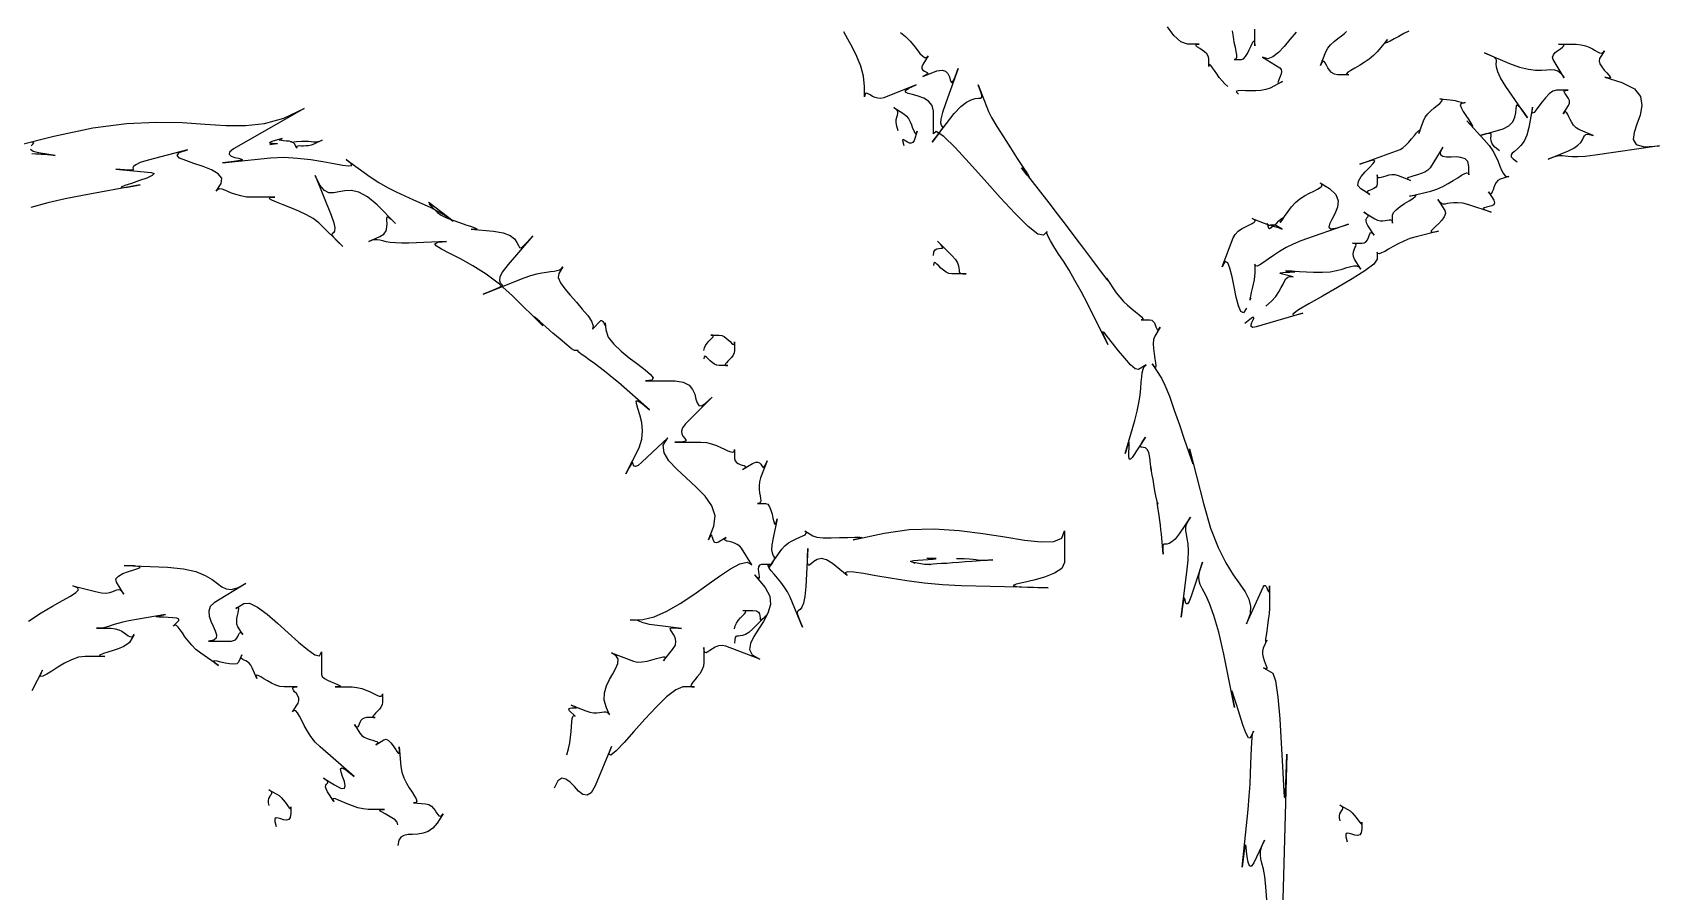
# Model space of a CAD drawing. Extents: x 1 to 224, y 2 to 223.
# Drawn here: x 104.1 to 210.4, y 113.6 to 169.8 of the extents above; entities that cross this region are included whole.
import ezdxf

# ---------------------------------------------------------------- set-up
doc = ezdxf.new("R2010")
doc.units = 0

msp = doc.modelspace()

# ---------------------------------------------------------------- linework, layer by layer
for points in [[(182.25, 166.25), (182.05, 166.42), (181.86, 166.62), (181.68, 166.84), (181.51, 167.07), (181.37, 167.28), (181.24, 167.46), (181.14, 167.6), (181.06, 167.67), (181.02, 167.66), (181, 167.56), (181, 168.07), (180.96, 168.22), (180.86, 168.37), (180.72, 168.5), (180.56, 168.62), (180.4, 168.73), (180.26, 168.82), (180.17, 168.9), (180.14, 168.95), (180.2, 168.99), (180.37, 169), (179.61, 169), (179.16, 169.16), (178.72, 169.57), (178.3, 170.14)], [(184.78, 113.1), (184.73, 113.95), (184.65, 114.61), (184.56, 115.1), (184.47, 115.48), (184.4, 115.77), (184.37, 116.03), (184.38, 116.3), (184.46, 116.6), (184.63, 116.99), (183.93, 115.5), (183.77, 115.26), (183.65, 115.31), (183.56, 115.55), (183.5, 115.9), (183.46, 116.26), (183.43, 116.56), (183.39, 116.69), (183.35, 116.57), (183.28, 116.12), (183.18, 115.23), (183.56, 119), (183.64, 119.87), (183.69, 120.65), (183.73, 121.35), (183.75, 121.97), (183.77, 122.52), (183.78, 122.98), (183.8, 123.38), (183.82, 123.69), (183.86, 123.94), (183.92, 124.12), (183.69, 123.65), (183.58, 123.68), (183.42, 124.01), (183.23, 124.53), (183.03, 125.16), (182.83, 125.78), (182.66, 126.32), (182.54, 126.67), (182.49, 126.74), (182.53, 126.43), (182.68, 125.65), (181.97, 129.15), (181.65, 130.59), (181.33, 131.67), (181.05, 132.45), (180.8, 133.01), (180.59, 133.4), (180.44, 133.69), (180.36, 133.94), (180.34, 134.23), (180.41, 134.61), (180.58, 135.16), (179.87, 133), (179.71, 132.59), (179.6, 132.43), (179.52, 132.44), (179.47, 132.55), (179.44, 132.7), (179.41, 132.81), (179.38, 132.82), (179.34, 132.67), (179.28, 132.27), (179.18, 131.57), (179.56, 134.5), (179.64, 135.28), (179.66, 135.89), (179.64, 136.35), (179.59, 136.71), (179.54, 136.98), (179.5, 137.2), (179.49, 137.39), (179.52, 137.58), (179.62, 137.81), (179.8, 138.09), (179.05, 137), (178.8, 136.67), (178.58, 136.48), (178.41, 136.38), (178.26, 136.34), (178.15, 136.33), (178.07, 136.33), (178.02, 136.29), (177.99, 136.19), (177.99, 135.99), (178.02, 135.67), (177.9, 137), (177.87, 137.27), (177.84, 137.57), (177.79, 137.89), (177.75, 138.2), (177.71, 138.49), (177.67, 138.74), (177.65, 138.93), (177.63, 139.04), (177.64, 139.05), (177.66, 138.95), (177.54, 139.5), (177.49, 139.7), (177.45, 139.96), (177.4, 140.26), (177.35, 140.56), (177.3, 140.85), (177.26, 141.1), (177.23, 141.28), (177.21, 141.37), (177.21, 141.34), (177.23, 141.18), (177.14, 142), (177.07, 142.33), (176.97, 142.52), (176.85, 142.62), (176.72, 142.66), (176.61, 142.67), (176.54, 142.67), (176.51, 142.71), (176.54, 142.81), (176.65, 143.01), (176.86, 143.33), (175.99, 142), (175.86, 141.86), (175.79, 141.92), (175.77, 142.1), (175.77, 142.35), (175.79, 142.62), (175.8, 142.86), (175.8, 142.99), (175.76, 142.98), (175.68, 142.75), (175.52, 142.26), (176.16, 144.41), (176.32, 145.02), (176.43, 145.58), (176.5, 146.08), (176.55, 146.53), (176.58, 146.92), (176.61, 147.26), (176.64, 147.54), (176.7, 147.77), (176.78, 147.94), (176.9, 148.06), (176.41, 147.75), (176.19, 147.79), (175.88, 148.06), (175.5, 148.48), (175.1, 148.97), (174.71, 149.46), (174.38, 149.88), (174.15, 150.16), (174.05, 150.22), (174.12, 149.99), (174.4, 149.39), (173.06, 152.07), (172.66, 152.85), (172.25, 153.57), (171.86, 154.23), (171.49, 154.82), (171.16, 155.34), (170.87, 155.79), (170.64, 156.16), (170.49, 156.45), (170.41, 156.65), (170.43, 156.77), (170.2, 156.53), (169.83, 156.59), (169.18, 157.09), (168.34, 157.94), (167.36, 158.99), (166.34, 160.14), (165.33, 161.26), (164.42, 162.25), (163.68, 162.97), (163.18, 163.31), (163, 163.16), (163, 164.64), (162.91, 165.01), (162.68, 165.28), (162.36, 165.47), (161.99, 165.61), (161.64, 165.71), (161.35, 165.79), (161.18, 165.87), (161.18, 165.98), (161.39, 166.14), (161.88, 166.35), (159.75, 165.5), (159.55, 165.45), (159.36, 165.47), (159.18, 165.52), (159.01, 165.6), (158.87, 165.69), (158.74, 165.76), (158.64, 165.8), (158.56, 165.79), (158.52, 165.72), (158.5, 165.56), (158.5, 166.25), (158.43, 166.92), (158.26, 167.58), (158, 168.2), (157.71, 168.79), (157.41, 169.33), (157.14, 169.82)], [(160.85, 169.78), (161.18, 169.5), (161.47, 169.21), (161.72, 168.92), (161.94, 168.65), (162.12, 168.41), (162.28, 168.24), (162.42, 168.14), (162.54, 168.13), (162.65, 168.24), (162.3, 167.68), (162.24, 167.52), (162.25, 167.4), (162.31, 167.31), (162.41, 167.25), (162.51, 167.2), (162.59, 167.16), (162.64, 167.11), (162.62, 167.06), (162.52, 167), (162.31, 166.9), (163.22, 167.26), (163.56, 167.32), (163.79, 167.25), (163.94, 167.09), (164.04, 166.88), (164.1, 166.68), (164.15, 166.53), (164.2, 166.49), (164.28, 166.59), (164.41, 166.88), (164.61, 167.41), (163.8, 165.18), (163.59, 164.54), (163.49, 164.11), (163.47, 163.86), (163.51, 163.71), (163.55, 163.64), (163.58, 163.59), (163.57, 163.5), (163.47, 163.35), (163.26, 163.06), (162.91, 162.6), (164.36, 164.47), (164.78, 164.93), (165.15, 165.22), (165.47, 165.38), (165.73, 165.45), (165.94, 165.47), (166.08, 165.48), (166.16, 165.54), (166.16, 165.68), (166.08, 165.93), (165.92, 166.36), (166.59, 164.62), (166.8, 164.21), (167.14, 163.63), (167.57, 162.95), (168.03, 162.23), (168.48, 161.54), (168.87, 160.95), (169.14, 160.53), (169.25, 160.34), (169.13, 160.45), (168.75, 160.93), (170.53, 158.65), (171.09, 157.93), (171.67, 157.16), (172.25, 156.39), (172.81, 155.65), (173.33, 154.96), (173.77, 154.38), (174.11, 153.92), (174.33, 153.64), (174.4, 153.56), (174.3, 153.71), (174.95, 152.75), (175.17, 152.47), (175.42, 152.2), (175.69, 151.95), (175.96, 151.72), (176.21, 151.51), (176.43, 151.34), (176.59, 151.2), (176.68, 151.09), (176.69, 151.02), (176.58, 151), (177.13, 151), (177.27, 150.97), (177.37, 150.89), (177.45, 150.79), (177.5, 150.66), (177.54, 150.54), (177.58, 150.44), (177.61, 150.37), (177.66, 150.34), (177.73, 150.39), (177.82, 150.52), (177.46, 149.93), (177.38, 149.71), (177.36, 149.43), (177.38, 149.11), (177.42, 148.77), (177.47, 148.45), (177.51, 148.18), (177.53, 147.98), (177.51, 147.89), (177.44, 147.92), (177.3, 148.11), (177.91, 147.18), (178.13, 146.73), (178.42, 146.01), (178.74, 145.1), (179.07, 144.13), (179.39, 143.19), (179.66, 142.39), (179.86, 141.82), (179.95, 141.59), (179.93, 141.81), (179.74, 142.57), (180.64, 139), (181.11, 137.39), (181.61, 136.11), (182.11, 135.11), (182.59, 134.33), (183.02, 133.71), (183.37, 133.21), (183.61, 132.75), (183.73, 132.29), (183.69, 131.77), (183.47, 131.12), (184.54, 133.53), (184.61, 133.63), (184.67, 133.64), (184.74, 133.57), (184.79, 133.47), (184.84, 133.35), (184.89, 133.25), (184.92, 133.2), (184.95, 133.22), (184.96, 133.35), (184.97, 133.6), (184.97, 132.5), (184.96, 132.15), (184.93, 131.77), (184.88, 131.39), (184.83, 131.01), (184.78, 130.67), (184.74, 130.37), (184.71, 130.14), (184.7, 130), (184.72, 129.97), (184.78, 130.06), (184.54, 129.53), (184.5, 129.35), (184.51, 129.15), (184.55, 128.95), (184.62, 128.74), (184.69, 128.56), (184.75, 128.39), (184.79, 128.27), (184.78, 128.2), (184.72, 128.19), (184.58, 128.26), (185.17, 127.9), (185.36, 127.41), (185.51, 126.34), (185.63, 124.91), (185.73, 123.33), (185.81, 121.81), (185.87, 120.57), (185.93, 119.82), (185.98, 119.76), (186.04, 120.62), (186.1, 122.61), (185.86, 113.87), (185.65, 107.88)], [(182.53, 169.88), (182.58, 169.49), (182.64, 169.13), (182.71, 168.81), (182.77, 168.53), (182.8, 168.31), (182.8, 168.14), (182.76, 168.04), (182.65, 168), (183.13, 168), (183.27, 168.05), (183.4, 168.2), (183.53, 168.4), (183.64, 168.63), (183.74, 168.86), (183.83, 169.06), (183.9, 169.19), (183.96, 169.23), (183.99, 169.14), (184, 168.9), (184, 170)], [(186.7, 169.8), (186.3, 169.32), (185.92, 168.86), (185.55, 168.47), (185.19, 168.18), (184.85, 168.06), (184.51, 168.15), (185.63, 167.47), (185.73, 167.36), (185.75, 167.22), (185.73, 167.07), (185.67, 166.9), (185.6, 166.75), (185.54, 166.62), (185.51, 166.52), (185.53, 166.48), (185.63, 166.49), (185.82, 166.58), (185, 166.14), (184.72, 166.04), (184.4, 165.98), (184.06, 165.96), (183.72, 165.96), (183.4, 165.97), (183.13, 165.98), (182.92, 165.97), (182.81, 165.94), (182.81, 165.87), (182.94, 165.75)], [(194.06, 169.85), (193.74, 169.7), (193.42, 169.52), (193.11, 169.35), (192.85, 169.21), (192.66, 169.11), (192.55, 169.08), (192.55, 169.14), (192.68, 169.32), (192, 168.5), (191.76, 168.26), (191.47, 168.03), (191.16, 167.81), (190.84, 167.62), (190.54, 167.44), (190.28, 167.29), (190.09, 167.17), (189.99, 167.08), (190, 167.02), (190.15, 167), (189.41, 167), (189.2, 167.04), (189.02, 167.15), (188.89, 167.3), (188.78, 167.47), (188.69, 167.64), (188.61, 167.78), (188.54, 167.88), (188.47, 167.9), (188.39, 167.82), (188.3, 167.62), (188.64, 168.5), (188.77, 168.74), (188.96, 168.97), (189.19, 169.19), (189.43, 169.38), (189.66, 169.56), (189.86, 169.71), (190, 169.83)], [(200, 162.04), (199.69, 162.28), (199.51, 162.5), (199.44, 162.69), (199.42, 162.87), (199.44, 163.01), (199.45, 163.11), (199.42, 163.17), (199.31, 163.18), (199.1, 163.14), (198.73, 163.04), (200.23, 163.48), (200.61, 163.67), (200.86, 163.94), (201, 164.23), (201.06, 164.53), (201.08, 164.79), (201.1, 164.97), (201.15, 165.04), (201.26, 164.96), (201.47, 164.69), (201.82, 164.2), (200.41, 166.25), (200.07, 166.8), (199.88, 167.21), (199.79, 167.51), (199.77, 167.72), (199.79, 167.87), (199.8, 167.97), (199.76, 168.06), (199.64, 168.15), (199.4, 168.27), (199.01, 168.44), (200.64, 167.75), (201.31, 167.5), (201.88, 167.37), (202.35, 167.31), (202.75, 167.31), (203.08, 167.34), (203.35, 167.36), (203.59, 167.34), (203.81, 167.27), (204.02, 167.1), (204.23, 166.81), (203.5, 168), (203.46, 168.16), (203.52, 168.32), (203.64, 168.46), (203.81, 168.59), (203.98, 168.71), (204.12, 168.81), (204.21, 168.89), (204.21, 168.95), (204.1, 168.99), (203.84, 169), (205, 169), (205.33, 168.97), (205.61, 168.91), (205.86, 168.81), (206.07, 168.71), (206.25, 168.6), (206.4, 168.51), (206.54, 168.45), (206.66, 168.43), (206.76, 168.47), (206.86, 168.58), (206.54, 168.07), (206.51, 167.9), (206.56, 167.72), (206.69, 167.52), (206.84, 167.32), (207.01, 167.14), (207.15, 166.99), (207.23, 166.87), (207.24, 166.8), (207.13, 166.79), (206.88, 166.86), (207.99, 166.5), (208.81, 166.1), (209.21, 165.58), (209.29, 165), (209.18, 164.38), (208.98, 163.78), (208.79, 163.23), (208.74, 162.78), (208.92, 162.46), (209.46, 162.31), (210.45, 162.37), (206.25, 161.75), (205.6, 161.67), (205.11, 161.64), (204.75, 161.64), (204.48, 161.66), (204.28, 161.69), (204.12, 161.71), (203.96, 161.72), (203.77, 161.69), (203.52, 161.62), (203.18, 161.49), (204.5, 162.03), (204.86, 162.21), (205.12, 162.4), (205.3, 162.58), (205.41, 162.75), (205.49, 162.9), (205.56, 163.02), (205.63, 163.1), (205.73, 163.13), (205.88, 163.11), (206.12, 163.03), (205.19, 163.43), (205, 163.55), (204.84, 163.71), (204.72, 163.89), (204.61, 164.08), (204.53, 164.26), (204.46, 164.42), (204.4, 164.53), (204.33, 164.59), (204.25, 164.56), (204.16, 164.45), (204.5, 165), (204.56, 165.16), (204.56, 165.32), (204.5, 165.46), (204.42, 165.59), (204.34, 165.71), (204.26, 165.81), (204.22, 165.89), (204.23, 165.95), (204.32, 165.99), (204.49, 166), (203.73, 166), (203.49, 165.93), (203.25, 165.76), (203.01, 165.51), (202.78, 165.23), (202.57, 164.95), (202.39, 164.71), (202.25, 164.54), (202.15, 164.5), (202.12, 164.6), (202.15, 164.9), (201.92, 163.56), (201.79, 163.06), (201.61, 162.67), (201.39, 162.38), (201.18, 162.16), (200.98, 162), (200.83, 161.88), (200.75, 161.77), (200.76, 161.65), (200.89, 161.51), (201.15, 161.33)], [(103.17, 162.41), (105.5, 163), (108.06, 163.55), (110.27, 163.83), (112.2, 163.92), (113.89, 163.88), (115.39, 163.79), (116.75, 163.7), (118.03, 163.69), (119.28, 163.83), (120.55, 164.18), (121.88, 164.81), (117.26, 162.16), (117, 161.96), (116.97, 161.81), (117.11, 161.69), (117.34, 161.61), (117.58, 161.55), (117.77, 161.5), (117.83, 161.45), (117.69, 161.4), (117.28, 161.34), (116.53, 161.26), (119.68, 161.58), (120.56, 161.62), (121.44, 161.57), (122.3, 161.47), (123.1, 161.34), (123.81, 161.21), (124.38, 161.1), (124.78, 161.05), (124.98, 161.08), (124.93, 161.21), (124.61, 161.47), (126.18, 160.34), (126.75, 159.97), (127.32, 159.64), (127.89, 159.35), (128.46, 159.09), (129.02, 158.84), (129.57, 158.6), (130.11, 158.35), (130.63, 158.08), (131.13, 157.79), (131.61, 157.45), (130.05, 158.65), (130, 158.68), (130.01, 158.66), (130.04, 158.61), (130.1, 158.54), (130.16, 158.47), (130.21, 158.41), (130.24, 158.37), (130.23, 158.37), (130.17, 158.43), (130.05, 158.55), (130.59, 158.01), (130.83, 157.84), (131.17, 157.67), (131.58, 157.51), (132.02, 157.35), (132.44, 157.21), (132.8, 157.09), (133.06, 156.99), (133.17, 156.93), (133.09, 156.9), (132.78, 156.91), (134.24, 156.79), (134.88, 156.68), (135.33, 156.5), (135.61, 156.28), (135.78, 156.05), (135.87, 155.86), (135.94, 155.73), (136.03, 155.69), (136.17, 155.78), (136.42, 156.04), (136.82, 156.49), (135.2, 154.61), (134.82, 154.12), (134.65, 153.78), (134.63, 153.56), (134.68, 153.41), (134.77, 153.33), (134.83, 153.27), (134.8, 153.2), (134.62, 153.11), (134.23, 152.94), (133.58, 152.68), (136.25, 153.73), (136.68, 153.89), (137.07, 153.99), (137.41, 154.07), (137.72, 154.12), (137.98, 154.15), (138.21, 154.18), (138.4, 154.22), (138.56, 154.27), (138.69, 154.35), (138.78, 154.46), (138.51, 154.02), (138.48, 153.76), (138.63, 153.42), (138.9, 153.03), (139.26, 152.6), (139.66, 152.15), (140.05, 151.7), (140.4, 151.28), (140.66, 150.91), (140.77, 150.6), (140.71, 150.38), (141.27, 150.94), (141.31, 150.95), (141.35, 150.93), (141.4, 150.88), (141.43, 150.81), (141.47, 150.74), (141.5, 150.68), (141.53, 150.65), (141.54, 150.64), (141.55, 150.69), (141.54, 150.79), (141.59, 150.33), (141.75, 149.87), (142.1, 149.4), (142.58, 148.94), (143.12, 148.5), (143.67, 148.09), (144.15, 147.73), (144.5, 147.43), (144.67, 147.2), (144.59, 147.05), (144.19, 147), (146.11, 147), (146.65, 146.92), (147.03, 146.72), (147.26, 146.44), (147.4, 146.13), (147.48, 145.82), (147.56, 145.56), (147.66, 145.4), (147.83, 145.38), (148.11, 145.55), (148.54, 145.94), (146.8, 144.2), (146.6, 143.94), (146.53, 143.72), (146.56, 143.53), (146.64, 143.37), (146.74, 143.25), (146.81, 143.15), (146.82, 143.08), (146.73, 143.04), (146.5, 143.01), (146.09, 143), (147.8, 143), (148.16, 142.97), (148.49, 142.89), (148.81, 142.79), (149.1, 142.66), (149.35, 142.54), (149.57, 142.44), (149.75, 142.37), (149.89, 142.35), (149.97, 142.4), (150, 142.52), (150, 141.94), (150.03, 141.79), (150.12, 141.68), (150.24, 141.6), (150.37, 141.55), (150.5, 141.5), (150.62, 141.47), (150.7, 141.43), (150.72, 141.38), (150.67, 141.31), (150.53, 141.21), (151.17, 141.61), (151.38, 141.7), (151.53, 141.7), (151.64, 141.65), (151.72, 141.56), (151.78, 141.46), (151.83, 141.38), (151.88, 141.34), (151.94, 141.38), (152.02, 141.52), (152.13, 141.78), (151.7, 140.66), (151.62, 140.4), (151.6, 140.14), (151.6, 139.9), (151.63, 139.68), (151.67, 139.49), (151.7, 139.32), (151.71, 139.19), (151.69, 139.09), (151.62, 139.02), (151.5, 139), (152.03, 139), (152.17, 138.94), (152.29, 138.78), (152.38, 138.55), (152.45, 138.29), (152.51, 138.03), (152.56, 137.81), (152.6, 137.66), (152.65, 137.62), (152.71, 137.72), (152.78, 137.99), (152.52, 136.75), (152.44, 136.29), (152.42, 135.97), (152.45, 135.76), (152.5, 135.63), (152.55, 135.55), (152.59, 135.49), (152.6, 135.41), (152.56, 135.29), (152.45, 135.1), (152.24, 134.8), (153.09, 136), (153.29, 136.23), (153.52, 136.41), (153.77, 136.56), (154.02, 136.68), (154.26, 136.79), (154.46, 136.87), (154.61, 136.95), (154.69, 137.03), (154.69, 137.12), (154.59, 137.21), (155.12, 136.87), (155.38, 136.79), (155.79, 136.75), (156.31, 136.74), (156.86, 136.76), (157.4, 136.78), (157.86, 136.79), (158.18, 136.8), (158.31, 136.78), (158.19, 136.71), (157.75, 136.61), (159.78, 137.06), (161.41, 137.3), (163.05, 137.34), (164.68, 137.23), (166.23, 137.03), (167.67, 136.81), (168.96, 136.6), (170.03, 136.49), (170.86, 136.51), (171.39, 136.73), (171.57, 137.2), (171.57, 135.13), (171.39, 134.75), (170.91, 134.44), (170.26, 134.18), (169.55, 133.99), (168.9, 133.83), (168.41, 133.72), (168.21, 133.63), (168.42, 133.57), (169.14, 133.53), (170.49, 133.49), (164.8, 133.61), (163.59, 133.67), (162.4, 133.78), (161.25, 133.94), (160.18, 134.11), (159.23, 134.27), (158.42, 134.41), (157.79, 134.5), (157.39, 134.53), (157.23, 134.46), (157.36, 134.29), (156.41, 135.07), (156.02, 135.32), (155.69, 135.39), (155.41, 135.33), (155.19, 135.21), (155.02, 135.07), (154.9, 134.97), (154.81, 134.97), (154.77, 135.11), (154.76, 135.46), (154.79, 136.06), (154.65, 133.57), (154.59, 132.91), (154.5, 132.48), (154.39, 132.21), (154.28, 132.07), (154.19, 131.99), (154.12, 131.94), (154.1, 131.85), (154.13, 131.68), (154.24, 131.38), (154.43, 130.9), (153.63, 132.87), (153.46, 133.21), (153.25, 133.54), (153.03, 133.84), (152.8, 134.12), (152.58, 134.37), (152.39, 134.59), (152.26, 134.76), (152.19, 134.89), (152.2, 134.97), (152.31, 135), (151.76, 135), (151.63, 134.96), (151.56, 134.85), (151.54, 134.7), (151.56, 134.53), (151.58, 134.35), (151.6, 134.21), (151.6, 134.11), (151.57, 134.08), (151.47, 134.15), (151.31, 134.34), (152, 133.5), (152.31, 132.94), (152.34, 132.38), (152.18, 131.83), (151.9, 131.29), (151.57, 130.78), (151.26, 130.3), (151.04, 129.85), (150.98, 129.45), (151.16, 129.1), (151.65, 128.81), (149.43, 129.67), (149.18, 129.72), (148.94, 129.69), (148.73, 129.61), (148.55, 129.5), (148.39, 129.38), (148.25, 129.29), (148.14, 129.24), (148.06, 129.25), (148.02, 129.36), (148, 129.59), (148, 128.61), (147.96, 128.35), (147.86, 128.1), (147.72, 127.87), (147.56, 127.66), (147.4, 127.47), (147.27, 127.31), (147.18, 127.18), (147.15, 127.08), (147.21, 127.02), (147.38, 127), (146.62, 127), (146.16, 126.82), (145.56, 126.35), (144.87, 125.68), (144.14, 124.89), (143.42, 124.09), (142.78, 123.37), (142.26, 122.82), (141.91, 122.54), (141.79, 122.6), (141.95, 123.12), (140.89, 120.55), (140.63, 120.08), (140.36, 119.92), (140.08, 119.98), (139.8, 120.2), (139.53, 120.49), (139.25, 120.77), (138.98, 120.98), (138.71, 121.04), (138.45, 120.87), (138.2, 120.39)], [(160.69, 163.35), (160.6, 163.65), (160.57, 163.89), (160.57, 164.09), (160.6, 164.24), (160.64, 164.37), (160.67, 164.47), (160.68, 164.57), (160.65, 164.66), (160.57, 164.75), (160.41, 164.86), (161.06, 164.46), (161.22, 164.33), (161.36, 164.15), (161.47, 163.94), (161.56, 163.73), (161.64, 163.53), (161.71, 163.36), (161.77, 163.23), (161.83, 163.17), (161.88, 163.19), (161.94, 163.32), (161.74, 162.71), (161.66, 162.58), (161.55, 162.53), (161.43, 162.55), (161.31, 162.61), (161.19, 162.68), (161.08, 162.74), (161.01, 162.77), (160.97, 162.73), (160.99, 162.62), (161.06, 162.39)], [(184.73, 151.88), (185.1, 152.21), (185.37, 152.53), (185.58, 152.83), (185.73, 153.1), (185.85, 153.33), (185.94, 153.53), (186.04, 153.68), (186.15, 153.79), (186.3, 153.83), (186.5, 153.81), (185.73, 153.99), (185.63, 154.03), (185.68, 154.06), (185.84, 154.09), (186.06, 154.1), (186.3, 154.12), (186.5, 154.13), (186.62, 154.14), (186.61, 154.16), (186.42, 154.17), (186, 154.2), (187.83, 154.1), (188.42, 154.1), (188.92, 154.14), (189.35, 154.22), (189.71, 154.31), (190.01, 154.41), (190.27, 154.48), (190.48, 154.53), (190.65, 154.53), (190.8, 154.46), (190.93, 154.31), (190.52, 154.96), (190.45, 155.13), (190.43, 155.29), (190.45, 155.44), (190.5, 155.57), (190.55, 155.69), (190.6, 155.8), (190.62, 155.88), (190.6, 155.95), (190.53, 155.99), (190.39, 156), (191, 156), (191.16, 156.03), (191.28, 156.11), (191.37, 156.23), (191.43, 156.37), (191.48, 156.5), (191.52, 156.61), (191.57, 156.69), (191.62, 156.71), (191.7, 156.66), (191.8, 156.52), (191.4, 157.15), (191.31, 157.34), (191.27, 157.48), (191.29, 157.58), (191.32, 157.65), (191.37, 157.7), (191.41, 157.74), (191.42, 157.79), (191.39, 157.84), (191.3, 157.92), (191.13, 158.04), (191.85, 157.6), (192.03, 157.51), (192.21, 157.47), (192.37, 157.46), (192.53, 157.48), (192.66, 157.5), (192.78, 157.52), (192.87, 157.53), (192.94, 157.5), (192.98, 157.43), (193, 157.31), (193, 157.83), (193.07, 158), (193.25, 158.19), (193.5, 158.39), (193.79, 158.59), (194.08, 158.77), (194.32, 158.93), (194.49, 159.05), (194.54, 159.12), (194.43, 159.13), (194.12, 159.07), (195.5, 159.41), (195.9, 159.54), (196.29, 159.71), (196.65, 159.9), (196.97, 160.09), (197.27, 160.28), (197.52, 160.44), (197.72, 160.55), (197.87, 160.61), (197.97, 160.59), (198, 160.48), (198, 161.02), (197.93, 161.34), (197.74, 161.52), (197.47, 161.61), (197.16, 161.64), (196.83, 161.63), (196.53, 161.63), (196.29, 161.66), (196.15, 161.75), (196.13, 161.95), (196.29, 162.27), (195.46, 160.93), (195.31, 160.77), (195.11, 160.65), (194.87, 160.55), (194.63, 160.47), (194.39, 160.41), (194.19, 160.35), (194.04, 160.3), (193.97, 160.25), (194.01, 160.18), (194.17, 160.11), (193.4, 160.4), (193.17, 160.46), (192.96, 160.47), (192.76, 160.44), (192.57, 160.39), (192.41, 160.34), (192.27, 160.29), (192.16, 160.27), (192.07, 160.28), (192.02, 160.34), (192, 160.47), (192, 159.91), (191.97, 159.76), (191.89, 159.65), (191.78, 159.57), (191.66, 159.51), (191.54, 159.47), (191.43, 159.43), (191.36, 159.39), (191.34, 159.34), (191.39, 159.27), (191.52, 159.18), (190.93, 159.55), (190.74, 159.77), (190.78, 160.05), (190.95, 160.36), (191.22, 160.67), (191.5, 160.96), (191.73, 161.2), (191.84, 161.36), (191.78, 161.43), (191.48, 161.37), (190.86, 161.16), (193.5, 162.13), (193.68, 162.23), (193.87, 162.4), (194.06, 162.6), (194.25, 162.82), (194.43, 163.04), (194.58, 163.22), (194.7, 163.35), (194.77, 163.4), (194.78, 163.35), (194.73, 163.18), (195.02, 164), (195.14, 164.24), (195.31, 164.46), (195.5, 164.66), (195.72, 164.84), (195.92, 165.01), (196.09, 165.14), (196.21, 165.26), (196.27, 165.35), (196.23, 165.41), (196.09, 165.44), (196.77, 165.38), (196.95, 165.35), (197.1, 165.32), (197.23, 165.29), (197.32, 165.26), (197.41, 165.23), (197.48, 165.21), (197.54, 165.19), (197.61, 165.18), (197.68, 165.18), (197.76, 165.19), (197.46, 165.12), (197.43, 165.04), (197.5, 164.86), (197.63, 164.62), (197.8, 164.34), (197.98, 164.07), (198.13, 163.84), (198.22, 163.68), (198.23, 163.63), (198.12, 163.73), (197.86, 163.99), (199, 162.76), (199.31, 162.39), (199.56, 162.03), (199.75, 161.67), (199.9, 161.34), (200.02, 161.03), (200.13, 160.78), (200.23, 160.57), (200.34, 160.43), (200.46, 160.36), (200.61, 160.37), (200.04, 160.18), (199.89, 160.09), (199.77, 159.97), (199.68, 159.81), (199.62, 159.65), (199.57, 159.49), (199.52, 159.36), (199.48, 159.26), (199.43, 159.22), (199.36, 159.25), (199.27, 159.37), (199.62, 158.81), (199.67, 158.64), (199.62, 158.52), (199.49, 158.44), (199.32, 158.39), (199.14, 158.35), (199, 158.32), (198.92, 158.29), (198.94, 158.24), (199.1, 158.16), (199.44, 158.04), (198, 158.5), (197.59, 158.61), (197.25, 158.65), (196.98, 158.65), (196.77, 158.62), (196.59, 158.59), (196.44, 158.56), (196.32, 158.55), (196.21, 158.59), (196.1, 158.68), (195.97, 158.86), (196.42, 158.14), (196.46, 157.94), (196.38, 157.72), (196.22, 157.5), (196.02, 157.29), (195.81, 157.09), (195.63, 156.93), (195.52, 156.8), (195.52, 156.73), (195.67, 156.72), (196.01, 156.79), (194.54, 156.42), (194.13, 156.3), (193.74, 156.14), (193.38, 155.96), (193.04, 155.79), (192.75, 155.62), (192.49, 155.47), (192.28, 155.37), (192.13, 155.31), (192.03, 155.32), (192, 155.41), (192, 154.96), (191.78, 154.64), (191.2, 154.2), (190.37, 153.67), (189.41, 153.11), (188.43, 152.55), (187.54, 152.05), (186.85, 151.64), (186.48, 151.37), (186.54, 151.28), (187.14, 151.42), (184.1, 150.53), (183.87, 150.5), (183.77, 150.55), (183.76, 150.66), (183.81, 150.81), (183.87, 150.96), (183.93, 151.08), (183.94, 151.15), (183.86, 151.14), (183.68, 151.02), (183.35, 150.76)], [(121, 162.61), (121.38, 162.65), (121.69, 162.67), (121.95, 162.67), (122.16, 162.66), (122.33, 162.64), (122.49, 162.63), (122.62, 162.63), (122.76, 162.64), (122.9, 162.67), (123.05, 162.73), (122.5, 162.47), (122.33, 162.41), (122.16, 162.37), (121.99, 162.36), (121.83, 162.35), (121.69, 162.35), (121.56, 162.36), (121.46, 162.35), (121.4, 162.33), (121.37, 162.29), (121.39, 162.22), (121.25, 162.5), (121.18, 162.57), (121.05, 162.62), (120.88, 162.66), (120.71, 162.68), (120.53, 162.7), (120.39, 162.71), (120.28, 162.73), (120.24, 162.75), (120.29, 162.79), (120.44, 162.84), (119.75, 162.64), (119.62, 162.59), (119.61, 162.56), (119.68, 162.54), (119.81, 162.53), (119.95, 162.52), (120.06, 162.52), (120.13, 162.51), (120.1, 162.5), (119.94, 162.47), (119.62, 162.42)], [(104.07, 161.87), (104.34, 161.85), (104.53, 161.84), (104.68, 161.83), (104.81, 161.83), (104.94, 161.82), (105.1, 161.8), (105.32, 161.77), (105.6, 161.73), (104.5, 161.91), (104.15, 162), (103.99, 162.12)], [(139.03, 122.57), (139.15, 122.95), (139.23, 123.34), (139.28, 123.72), (139.32, 124.09), (139.34, 124.42), (139.36, 124.71), (139.39, 124.94), (139.43, 125.08), (139.49, 125.14), (139.58, 125.09), (139.22, 125.45), (139.16, 125.54), (139.18, 125.59), (139.26, 125.62), (139.37, 125.63), (139.5, 125.63), (139.6, 125.63), (139.66, 125.64), (139.65, 125.67), (139.55, 125.72), (139.33, 125.81), (140.28, 125.45), (140.55, 125.36), (140.78, 125.32), (140.99, 125.32), (141.17, 125.33), (141.33, 125.35), (141.47, 125.37), (141.58, 125.37), (141.68, 125.35), (141.76, 125.28), (141.83, 125.17), (141.62, 125.64), (141.48, 126.14), (141.5, 126.62), (141.63, 127.07), (141.82, 127.49), (142.04, 127.87), (142.24, 128.22), (142.37, 128.54), (142.4, 128.81), (142.27, 129.04), (141.95, 129.23), (143.39, 128.68), (143.65, 128.63), (143.96, 128.64), (144.28, 128.69), (144.6, 128.77), (144.9, 128.86), (145.15, 128.93), (145.34, 128.97), (145.45, 128.96), (145.46, 128.88), (145.35, 128.71), (145.95, 129.44), (146.13, 129.74), (146.17, 130), (146.12, 130.24), (146.02, 130.44), (145.9, 130.6), (145.82, 130.73), (145.8, 130.82), (145.88, 130.87), (146.12, 130.87), (146.54, 130.83), (144.78, 131.05), (144.45, 131.09), (144.21, 131.14), (144.03, 131.19), (143.91, 131.24), (143.82, 131.28), (143.73, 131.32), (143.65, 131.35), (143.54, 131.37), (143.39, 131.37), (143.18, 131.37), (144, 131.42), (144.75, 131.58), (145.58, 131.95), (146.45, 132.46), (147.33, 133.05), (148.19, 133.66), (149.01, 134.24), (149.74, 134.72), (150.35, 135.05), (150.82, 135.16), (151.12, 134.99), (150.46, 136.07), (150.34, 136.21), (150.18, 136.31), (150, 136.4), (149.82, 136.46), (149.64, 136.5), (149.49, 136.54), (149.38, 136.59), (149.33, 136.63), (149.34, 136.7), (149.45, 136.78), (148.94, 136.46), (148.81, 136.42), (148.71, 136.45), (148.64, 136.53), (148.6, 136.64), (148.56, 136.76), (148.53, 136.86), (148.49, 136.92), (148.45, 136.91), (148.39, 136.82), (148.3, 136.62), (148.64, 137.5), (148.73, 138.19), (148.51, 138.84), (148.07, 139.48), (147.48, 140.08), (146.84, 140.67), (146.22, 141.23), (145.71, 141.77), (145.39, 142.3), (145.34, 142.8), (145.65, 143.29), (143.95, 141.69), (143.69, 141.48), (143.53, 141.41), (143.44, 141.43), (143.39, 141.5), (143.37, 141.59), (143.35, 141.66), (143.31, 141.66), (143.24, 141.57), (143.11, 141.34), (142.9, 140.92), (143.77, 142.64), (143.95, 143.19), (143.99, 143.75), (143.93, 144.29), (143.81, 144.79), (143.68, 145.21), (143.59, 145.52), (143.58, 145.7), (143.68, 145.71), (143.96, 145.53), (144.45, 145.12), (142.42, 146.89), (142.01, 147.23), (141.6, 147.55), (141.21, 147.85), (140.84, 148.13), (140.5, 148.38), (140.21, 148.59), (139.98, 148.76), (139.83, 148.89), (139.75, 148.97), (139.78, 149), (139.53, 149), (139.35, 149.1), (139.03, 149.36), (138.6, 149.72), (138.12, 150.13), (137.66, 150.54), (137.27, 150.89), (136.99, 151.13), (136.9, 151.19), (137.03, 151.04), (137.46, 150.61), (135.49, 152.57), (134.64, 153.33), (133.76, 153.98), (132.89, 154.52), (132.08, 154.97), (131.39, 155.33), (130.84, 155.61), (130.5, 155.82), (130.41, 155.96), (130.62, 156.06), (131.17, 156.11), (128.71, 156), (128.23, 156), (127.83, 156.02), (127.5, 156.05), (127.24, 156.1), (127.01, 156.15), (126.82, 156.19), (126.65, 156.22), (126.48, 156.22), (126.3, 156.19), (126.09, 156.12), (126.82, 156.43), (127.08, 156.6), (127.22, 156.81), (127.28, 157.05), (127.3, 157.28), (127.28, 157.49), (127.27, 157.64), (127.3, 157.73), (127.38, 157.71), (127.56, 157.57), (127.85, 157.29), (126.64, 158.5), (126, 159.04), (125.44, 159.34), (124.95, 159.44), (124.52, 159.43), (124.14, 159.35), (123.8, 159.29), (123.49, 159.3), (123.19, 159.45), (122.89, 159.8), (122.59, 160.42), (123.63, 157.84), (123.8, 157.33), (123.87, 157), (123.85, 156.79), (123.79, 156.69), (123.72, 156.63), (123.68, 156.59), (123.69, 156.53), (123.78, 156.4), (124.01, 156.16), (124.39, 155.78), (122.82, 157.34), (122.47, 157.61), (122.02, 157.86), (121.52, 158.1), (120.99, 158.32), (120.49, 158.51), (120.07, 158.68), (119.76, 158.81), (119.61, 158.91), (119.65, 158.98), (119.95, 159), (118.51, 159), (118.1, 159.02), (117.73, 159.09), (117.41, 159.18), (117.13, 159.28), (116.89, 159.39), (116.68, 159.47), (116.51, 159.53), (116.36, 159.55), (116.23, 159.51), (116.13, 159.4), (116.44, 159.9), (116.49, 160.25), (116.26, 160.54), (115.82, 160.8), (115.26, 161.02), (114.67, 161.22), (114.13, 161.4), (113.73, 161.57), (113.56, 161.74), (113.71, 161.92), (114.25, 162.11), (111.67, 161.43), (111.16, 161.27), (110.86, 161.13), (110.72, 161.02), (110.68, 160.92), (110.69, 160.85), (110.69, 160.8), (110.64, 160.77), (110.47, 160.77), (110.13, 160.8), (109.56, 160.85), (111.87, 160.62), (112.06, 160.55), (111.93, 160.42), (111.58, 160.26), (111.1, 160.09), (110.59, 159.91), (110.16, 159.77), (109.9, 159.66), (109.91, 159.63), (110.3, 159.67), (111.16, 159.82), (107.39, 159.13), (106.25, 158.9), (105.11, 158.63), (104, 158.34)], [(104.03, 162.37), (104.13, 162.48), (104.2, 162.56), (104.19, 162.61), (104.05, 162.61)], [(183.47, 151.75), (183.26, 151.45), (183.08, 151.53), (182.93, 151.91), (182.79, 152.48), (182.65, 153.15), (182.52, 153.81), (182.38, 154.37), (182.23, 154.73), (182.06, 154.8), (181.86, 154.46), (182.58, 156.35), (182.72, 156.58), (182.91, 156.78), (183.14, 156.94), (183.39, 157.07), (183.62, 157.19), (183.82, 157.28), (183.97, 157.37), (184.03, 157.45), (183.99, 157.53), (183.82, 157.62), (184.62, 157.31), (184.84, 157.23), (185.02, 157.17), (185.16, 157.13), (185.27, 157.1), (185.37, 157.08), (185.45, 157.06), (185.53, 157.04), (185.6, 157.01), (185.69, 156.97), (185.79, 156.92), (185.42, 157.13), (185.32, 157.17), (185.23, 157.19), (185.15, 157.2), (185.08, 157.19), (185.01, 157.17), (184.96, 157.16), (184.92, 157.16), (184.88, 157.17), (184.85, 157.21), (184.82, 157.28), (184.9, 157), (184.96, 156.97), (185.08, 157.03), (185.23, 157.15), (185.41, 157.3), (185.58, 157.46), (185.73, 157.59), (185.83, 157.67), (185.87, 157.68), (185.81, 157.58), (185.65, 157.35), (186.4, 158.38), (186.66, 158.66), (186.95, 158.9), (187.26, 159.1), (187.57, 159.27), (187.85, 159.41), (188.1, 159.53), (188.28, 159.64), (188.39, 159.74), (188.39, 159.84), (188.28, 159.95), (188.89, 159.57), (189.3, 159.19), (189.44, 158.77), (189.4, 158.35), (189.24, 157.93), (189.04, 157.56), (188.88, 157.25), (188.84, 157.04), (188.98, 156.95), (189.39, 157.01), (190.13, 157.24), (187, 156.15), (186.52, 155.95), (186.05, 155.72), (185.62, 155.46), (185.23, 155.2), (184.88, 154.96), (184.58, 154.75), (184.34, 154.59), (184.15, 154.51), (184.04, 154.52), (184, 154.63), (184, 154.05), (183.99, 153.85), (183.95, 153.6), (183.89, 153.32), (183.83, 153.04), (183.77, 152.77), (183.72, 152.54), (183.68, 152.37), (183.67, 152.29), (183.7, 152.3), (183.76, 152.44)], [(163, 155.2), (163.03, 155.43), (163.12, 155.57), (163.23, 155.64), (163.36, 155.66), (163.48, 155.67), (163.58, 155.67), (163.62, 155.7), (163.6, 155.77), (163.49, 155.91), (163.27, 156.13), (164.2, 155.2), (164.43, 154.94), (164.57, 154.72), (164.64, 154.53), (164.66, 154.37), (164.67, 154.25), (164.67, 154.15), (164.7, 154.08), (164.77, 154.04), (164.91, 154.01), (165.13, 154), (164.2, 154), (164.01, 154.03), (163.82, 154.12), (163.65, 154.24), (163.49, 154.38), (163.35, 154.52), (163.23, 154.64), (163.13, 154.71), (163.06, 154.74), (163.02, 154.69), (163, 154.54)], [(148, 149), (148.03, 149.16), (148.1, 149.32), (148.2, 149.46), (148.32, 149.59), (148.43, 149.71), (148.53, 149.81), (148.6, 149.89), (148.61, 149.95), (148.57, 149.99), (148.45, 150), (149, 150), (149.16, 149.97), (149.32, 149.9), (149.46, 149.8), (149.59, 149.68), (149.71, 149.57), (149.81, 149.47), (149.89, 149.4), (149.95, 149.39), (149.99, 149.43), (150, 149.55), (150, 149), (149.97, 148.84), (149.9, 148.68), (149.8, 148.54), (149.68, 148.41), (149.57, 148.29), (149.47, 148.19), (149.4, 148.11), (149.39, 148.05), (149.43, 148.01), (149.55, 148), (149, 148), (148.84, 148.03), (148.68, 148.1), (148.54, 148.2), (148.41, 148.32), (148.29, 148.43), (148.19, 148.53), (148.11, 148.6), (148.05, 148.61), (148.01, 148.57), (148, 148.45)], [(164.5, 135.4), (165, 135.39), (165.35, 135.38), (165.6, 135.36), (165.77, 135.34), (165.89, 135.31), (166, 135.29), (166.12, 135.28), (166.28, 135.28), (166.53, 135.29), (166.88, 135.31), (165.5, 135.2), (165.08, 135.17), (164.66, 135.14), (164.25, 135.11), (163.87, 135.08), (163.52, 135.06), (163.22, 135.04), (162.98, 135.02), (162.82, 135.01), (162.75, 135), (162.78, 135), (162.5, 135), (162.41, 135.01), (162.29, 135.02), (162.17, 135.04), (162.05, 135.06), (161.93, 135.09), (161.83, 135.11), (161.76, 135.12), (161.72, 135.12), (161.72, 135.11), (161.78, 135.09), (161.5, 135.2), (161.52, 135.23), (161.69, 135.26), (161.97, 135.29), (162.31, 135.32), (162.66, 135.34), (162.95, 135.36), (163.14, 135.38), (163.18, 135.39), (163.01, 135.4), (162.57, 135.4)], [(103.86, 131.31), (104.68, 131.85), (105.43, 132.29), (106.08, 132.65), (106.6, 132.94), (106.95, 133.17), (107.12, 133.35), (107.06, 133.49), (106.75, 133.62), (108.24, 133.23), (108.62, 133.15), (108.92, 133.14), (109.17, 133.18), (109.36, 133.23), (109.51, 133.3), (109.63, 133.35), (109.74, 133.37), (109.84, 133.34), (109.95, 133.24), (110.08, 133.06), (109.6, 133.84), (109.57, 134.06), (109.73, 134.25), (110.03, 134.41), (110.38, 134.54), (110.73, 134.65), (111.01, 134.74), (111.15, 134.81), (111.1, 134.86), (110.77, 134.91), (110.11, 134.94), (112.94, 134.83), (113.99, 134.73), (114.79, 134.54), (115.39, 134.29), (115.85, 134.02), (116.2, 133.76), (116.5, 133.55), (116.78, 133.41), (117.11, 133.38), (117.52, 133.49), (118.06, 133.77), (115.98, 132.49), (115.73, 132.25), (115.64, 131.95), (115.67, 131.63), (115.78, 131.3), (115.93, 130.97), (116.06, 130.67), (116.14, 130.4), (116.12, 130.19), (115.97, 130.05), (115.62, 130), (117.12, 130), (117.26, 130.03), (117.38, 130.09), (117.46, 130.19), (117.53, 130.29), (117.58, 130.4), (117.62, 130.49), (117.66, 130.55), (117.71, 130.57), (117.78, 130.53), (117.86, 130.42), (117.54, 130.93), (117.48, 131.1), (117.46, 131.28), (117.47, 131.48), (117.51, 131.67), (117.55, 131.84), (117.59, 131.99), (117.6, 132.11), (117.58, 132.18), (117.52, 132.19), (117.4, 132.13), (117.92, 132.45), (118.3, 132.47), (118.82, 132.21), (119.45, 131.76), (120.13, 131.17), (120.83, 130.54), (121.49, 129.94), (122.09, 129.44), (122.57, 129.11), (122.88, 129.04), (123, 129.3), (123, 127.81), (123.05, 127.68), (123.2, 127.56), (123.4, 127.44), (123.63, 127.33), (123.86, 127.24), (124.06, 127.16), (124.19, 127.09), (124.23, 127.04), (124.14, 127.01), (123.9, 127), (125, 127), (125.32, 126.97), (125.63, 126.9), (125.92, 126.8), (126.18, 126.68), (126.41, 126.57), (126.61, 126.47), (126.78, 126.4), (126.9, 126.39), (126.97, 126.43), (127, 126.55), (127, 126), (126.97, 125.84), (126.89, 125.68), (126.79, 125.54), (126.66, 125.41), (126.54, 125.29), (126.44, 125.19), (126.37, 125.11), (126.35, 125.05), (126.4, 125.01), (126.52, 125), (125.94, 125), (125.79, 124.97), (125.67, 124.9), (125.58, 124.8), (125.52, 124.68), (125.46, 124.56), (125.42, 124.46), (125.37, 124.39), (125.32, 124.38), (125.25, 124.42), (125.16, 124.54), (125.51, 123.98), (125.64, 123.84), (125.8, 123.72), (125.99, 123.63), (126.18, 123.57), (126.36, 123.52), (126.51, 123.47), (126.63, 123.43), (126.68, 123.38), (126.67, 123.31), (126.56, 123.23), (127.08, 123.55), (127.23, 123.58), (127.39, 123.5), (127.54, 123.35), (127.68, 123.16), (127.81, 122.96), (127.92, 122.79), (128.01, 122.68), (128.07, 122.68), (128.1, 122.8), (128.09, 123.09), (128.18, 121.81), (128.25, 121.44), (128.38, 121.07), (128.55, 120.72), (128.74, 120.41), (128.93, 120.12), (129.09, 119.87), (129.2, 119.68), (129.24, 119.53), (129.18, 119.45), (129.01, 119.44), (129.81, 119.36), (130.02, 119.31), (130.19, 119.21), (130.33, 119.07), (130.44, 118.93), (130.53, 118.78), (130.61, 118.66), (130.68, 118.58), (130.76, 118.55), (130.84, 118.59), (130.95, 118.72), (130.57, 118.11), (130.29, 117.77), (129.97, 117.56), (129.64, 117.44), (129.3, 117.39), (128.96, 117.37), (128.66, 117.35), (128.39, 117.3), (128.19, 117.19), (128.05, 116.98), (128, 116.65)], [(150, 130.8), (150.03, 130.99), (150.12, 131.18), (150.24, 131.35), (150.38, 131.51), (150.52, 131.65), (150.64, 131.77), (150.71, 131.87), (150.74, 131.94), (150.69, 131.98), (150.54, 132), (151.2, 132), (151.43, 131.97), (151.57, 131.88), (151.64, 131.77), (151.66, 131.64), (151.67, 131.52), (151.67, 131.42), (151.7, 131.38), (151.77, 131.4), (151.91, 131.51), (152.13, 131.73), (151.2, 130.8), (150.94, 130.57), (150.72, 130.43), (150.53, 130.36), (150.37, 130.34), (150.25, 130.33), (150.15, 130.33), (150.08, 130.3), (150.04, 130.23), (150.01, 130.09), (150, 129.87)], [(128, 118), (127.95, 118.16), (127.81, 118.32), (127.61, 118.46), (127.39, 118.59), (127.16, 118.71), (126.97, 118.81), (126.84, 118.89), (126.81, 118.95), (126.89, 118.99), (127.13, 119), (126.06, 119), (125.73, 119.03), (125.38, 119.11), (125.03, 119.23), (124.69, 119.37), (124.38, 119.5), (124.12, 119.61), (123.91, 119.69), (123.78, 119.71), (123.74, 119.66), (123.8, 119.52), (123.4, 120.15), (123.31, 120.34), (123.27, 120.48), (123.29, 120.58), (123.32, 120.65), (123.37, 120.7), (123.41, 120.74), (123.42, 120.79), (123.39, 120.84), (123.3, 120.92), (123.13, 121.04), (123.85, 120.6), (124.29, 120.37), (124.51, 120.38), (124.56, 120.55), (124.5, 120.83), (124.38, 121.15), (124.28, 121.44), (124.24, 121.66), (124.33, 121.72), (124.6, 121.58), (125.13, 121.16), (122.91, 123.08), (122.59, 123.4), (122.31, 123.76), (122.08, 124.12), (121.88, 124.48), (121.71, 124.82), (121.57, 125.1), (121.44, 125.32), (121.32, 125.45), (121.22, 125.47), (121.11, 125.37), (121.47, 125.95), (121.53, 126.12), (121.52, 126.28), (121.45, 126.43), (121.36, 126.57), (121.25, 126.69), (121.17, 126.8), (121.12, 126.88), (121.13, 126.95), (121.22, 126.99), (121.42, 127), (120.56, 127), (120.29, 127.03), (120.02, 127.12), (119.74, 127.25), (119.48, 127.4), (119.24, 127.54), (119.03, 127.66), (118.87, 127.74), (118.76, 127.77), (118.73, 127.71), (118.77, 127.56), (118.48, 128.25), (118.39, 128.43), (118.28, 128.56), (118.17, 128.65), (118.06, 128.71), (117.96, 128.75), (117.87, 128.79), (117.8, 128.83), (117.76, 128.89), (117.76, 128.98), (117.8, 129.1), (117.59, 128.62), (117.48, 128.51), (117.27, 128.49), (117, 128.51), (116.71, 128.56), (116.42, 128.63), (116.18, 128.68), (116.01, 128.71), (115.95, 128.68), (116.02, 128.59), (116.27, 128.4), (115.12, 129.21), (114.79, 129.46), (114.52, 129.74), (114.28, 130.01), (114.08, 130.28), (113.92, 130.53), (113.77, 130.74), (113.64, 130.91), (113.53, 131.01), (113.42, 131.04), (113.31, 130.98), (113.67, 131.34), (113.69, 131.43), (113.54, 131.49), (113.29, 131.53), (112.98, 131.55), (112.67, 131.56), (112.4, 131.57), (112.23, 131.58), (112.2, 131.61), (112.37, 131.66), (112.8, 131.74), (110.92, 131.42), (110.41, 131.33), (110.01, 131.24), (109.7, 131.15), (109.46, 131.08), (109.26, 131.01), (109.09, 130.95), (108.93, 130.9), (108.75, 130.87), (108.55, 130.85), (108.29, 130.84), (109.26, 130.84), (109.52, 130.81), (109.75, 130.74), (109.95, 130.65), (110.11, 130.54), (110.25, 130.44), (110.37, 130.35), (110.48, 130.29), (110.58, 130.27), (110.67, 130.31), (110.76, 130.42), (110.45, 129.91), (110.29, 129.77), (110.04, 129.63), (109.72, 129.5), (109.38, 129.38), (109.05, 129.27), (108.76, 129.18), (108.56, 129.1), (108.48, 129.05), (108.56, 129.01), (108.84, 129), (107.56, 129), (107.12, 128.94), (106.66, 128.78), (106.21, 128.55), (105.77, 128.29), (105.38, 128.04), (105.05, 127.83), (104.8, 127.7), (104.66, 127.68), (104.64, 127.8), (104.77, 128.11), (104.08, 126.75)], [(119.58, 119.25), (119.54, 119.44), (119.54, 119.59), (119.57, 119.72), (119.62, 119.83), (119.68, 119.92), (119.73, 119.99), (119.75, 120.06), (119.75, 120.13), (119.69, 120.2), (119.57, 120.28), (120.08, 120), (120.23, 119.9), (120.37, 119.77), (120.5, 119.62), (120.62, 119.47), (120.73, 119.32), (120.82, 119.2), (120.9, 119.11), (120.95, 119.06), (120.99, 119.08), (121, 119.16), (121, 118.75), (120.96, 118.47), (120.86, 118.33), (120.71, 118.29), (120.53, 118.32), (120.35, 118.38), (120.18, 118.43), (120.04, 118.45), (119.96, 118.38), (119.95, 118.21), (120.04, 117.89)], [(189.58, 118.25), (189.54, 118.44), (189.54, 118.59), (189.57, 118.72), (189.62, 118.83), (189.68, 118.92), (189.73, 118.99), (189.75, 119.06), (189.75, 119.13), (189.69, 119.2), (189.57, 119.28), (190.08, 119), (190.23, 118.9), (190.37, 118.77), (190.5, 118.62), (190.62, 118.47), (190.73, 118.32), (190.82, 118.2), (190.9, 118.11), (190.95, 118.06), (190.99, 118.08), (191, 118.16), (191, 117.75), (190.96, 117.47), (190.86, 117.33), (190.71, 117.29), (190.53, 117.32), (190.35, 117.38), (190.18, 117.43), (190.04, 117.45), (189.96, 117.38), (189.95, 117.21), (190.04, 116.89)]]:
    msp.add_lwpolyline(points)

doc.saveas('drawing.dxf')
